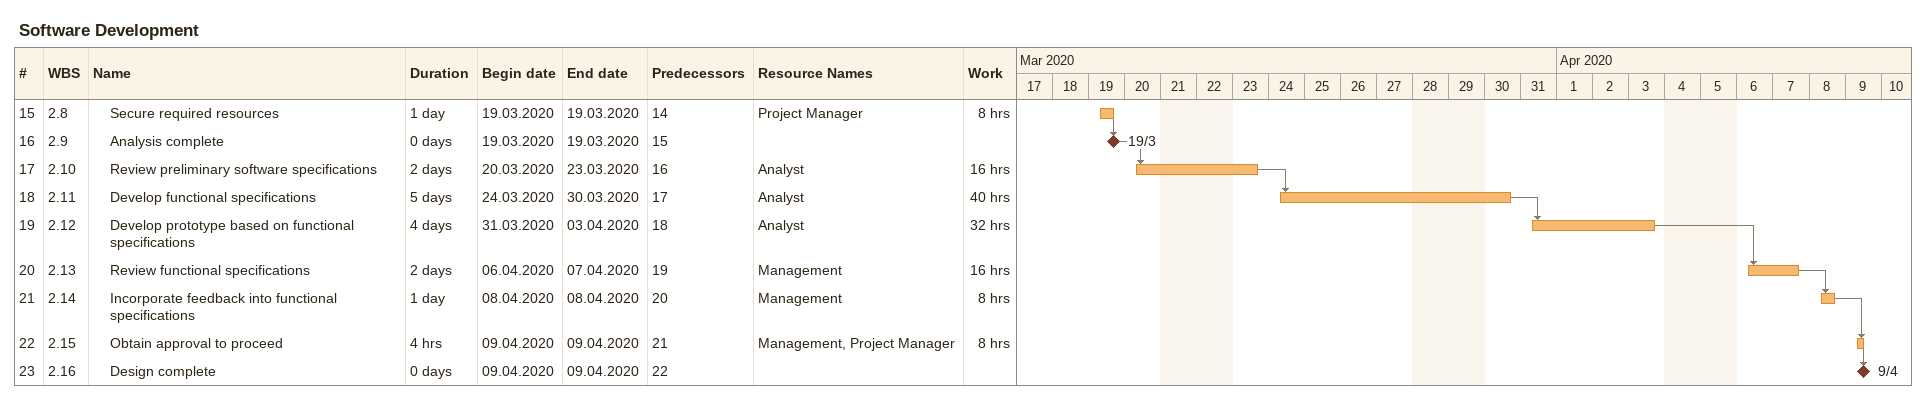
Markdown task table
Software Development

| ID | WBS | Task | Duration | Start | Finish | Predecessors | Resources | Work (h) |
|---|---|---|---|---|---|---|---|---|
| 15 | 2.8 | Secure required resources | 1d | 2020-03-19 | 2020-03-19 | 14 | Project Manager | 8 |
| 16 | 2.9 | Analysis complete | 0d | 2020-03-19 | 2020-03-19 | 15 |  |  |
| 17 | 2.10 | Review preliminary software specifications | 2d | 2020-03-20 | 2020-03-23 | 16 | Analyst | 16 |
| 18 | 2.11 | Develop functional specifications | 5d | 2020-03-24 | 2020-03-30 | 17 | Analyst | 40 |
| 19 | 2.12 | Develop prototype based on functional specifications | 4d | 2020-03-31 | 2020-04-03 | 18 | Analyst | 32 |
| 20 | 2.13 | Review functional specifications | 2d | 2020-04-06 | 2020-04-07 | 19 | Management | 16 |
| 21 | 2.14 | Incorporate feedback into functional specifications | 1d | 2020-04-08 | 2020-04-08 | 20 | Management | 8 |
| 22 | 2.15 | Obtain approval to proceed | 4h | 2020-04-09 | 2020-04-09 | 21 | Management, Project Manager | 8 |
| 23 | 2.16 | Design complete | 0d | 2020-04-09 | 2020-04-09 | 22 |  |  |
